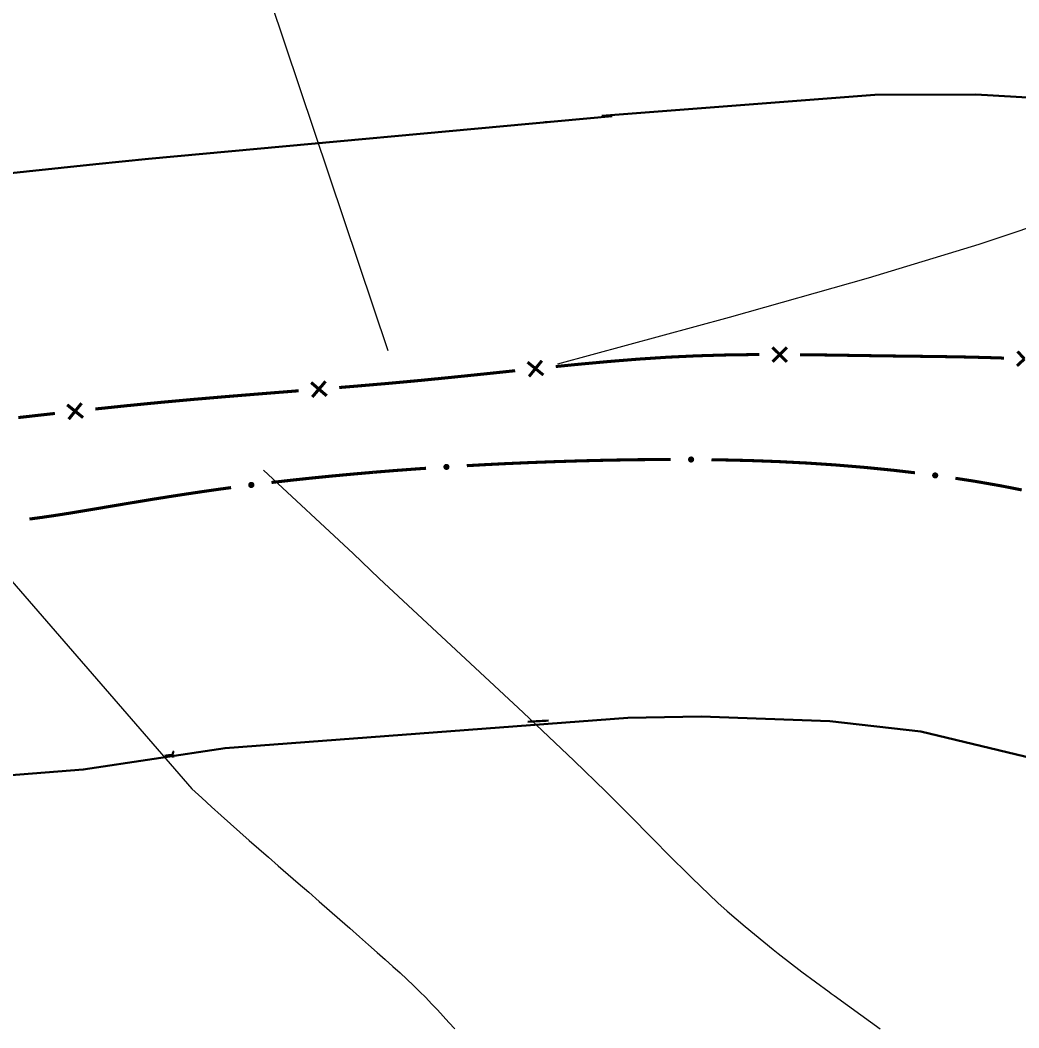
# Model space of a CAD drawing. Header units: inches. Extents: x 36473197 to 36486087, y 3899343 to 3911260.
# Drawn here: x 36483653.5 to 36483849.3, y 3903390.5 to 3903588 of the extents above; entities that cross this region are included whole.
import ezdxf

# ---------------------------------------------------------------- set-up
doc = ezdxf.new("R2010")
doc.units = ezdxf.units.IN
doc.header["$MEASUREMENT"] = 0
doc.layers.get('0').update_dxf_attribs({"lineweight": 0})
doc.layers.get('Defpoints').update_dxf_attribs({"lineweight": 0})
for name, color, linetype, lineweight, true_color in [('保护煤柱', 7, 'Continuous', 0, 0xff0042), ('断层上盘', 1, 'Continuous', 0, 0xff0000), ('断层下盘', 1, 'Continuous', 0, 0xff0000)]:
    doc.layers.add(name, color=color, linetype=linetype, lineweight=lineweight, true_color=true_color)
doc.layers.add('四盘区辅运巷', color=7, linetype='Continuous', lineweight=0)
doc.layers.add('等值线', color=7, linetype='Continuous', lineweight=0)
doc.styles.add('仿宋', font='simfang.ttf')
doc.linetypes.add('保护煤柱', pattern='A,0.0195,-0.001,[6,西北矿业高家堡煤矿2022年采掘接续图(2022.8.14).shx,S=1.015748031496063e-06,R=0,X=0,Y=0],0.0195', length=0.04)
doc.dimstyles.get("Standard").update_dxf_attribs({"dimtxt": 30, "dimasz": 20, "dimexe": 0.18, "dimexo": 0.0625, "dimgap": 0.09, "dimtad": 1, "dimdec": 0, "dimzin": 0, "dimdsep": 46, "dimtxsty": '仿宋', "dimcen": 0.09, "dimclrd": 150, "dimclre": 150, "dimadec": 0, "dimazin": 0, "dimtfac": 1, "dimtdec": 0, "dimtofl": 0, "dimtmove": 0, "dimatfit": 3, "dimfxl": 1, "dimtolj": 1, "dimtzin": 0, "dimlwd": 0, "dimarcsym": 0})

# ---------------------------------------------------------------- blocks, each defined once
blk = doc.blocks.new('lr_block_23')
at = {"color": 1, "true_color": 0xff0000, "const_width": 0.6}
for points in [[(574.0452895238996, 173.8929943675175), (574.4424316287041, 173.940724349115), (574.8396596610546, 173.9877172796987), (575.2371291518211, 174.0326394676231), (575.6345986425877, 174.0775616550818), (576.0320681333542, 174.1224838425405), (576.4295376390219, 174.1674060299993), (576.8270071297884, 174.2123282179236), (577.2244766205549, 174.2572504053824), (577.6219461113214, 174.3021725928411), (578.019415602088, 174.3470947802998), (578.4168850928545, 174.3920169682242), (578.8146436735988, 174.4343004962429), (579.2124109342694, 174.4765048366971), (579.6101781949401, 174.5187091771513), (580.0079454556108, 174.5609135176055), (580.4057127162814, 174.6031178580597), (580.8034799769521, 174.6453221985139), (581.2012472376227, 174.6875265389681), (581.5990144982934, 174.7297308794223), (581.9967817589641, 174.7719352194108), (582.3946800380945, 174.8128645988181), (582.7927175909281, 174.8524386351928), (583.1907551437616, 174.8920126715675), (583.5887927040458, 174.9315867079422), (583.9868302568793, 174.9711607443169), (584.3848678171635, 175.0107347806916), (584.782905369997, 175.0503088170663), (585.1809429228306, 175.0898828534409), (585.5789804831147, 175.129456890747), (585.9770180359483, 175.1690309271216), (586.3752516061068, 175.2065673172474), (586.7735339999199, 175.2435961710289), (587.171816393733, 175.2806250238791), (587.5700987875462, 175.3176538776606), (587.9683811813593, 175.3546827314422), (588.3666635751724, 175.3917115842924), (588.7649459540844, 175.4287404380739), (589.1632283478975, 175.4657692918554), (589.5615107417107, 175.5027981456369), (589.9597931355238, 175.5398269984871), (590.3582779914141, 175.574602666311), (590.7567816451192, 175.6091690370813), (591.1552853062749, 175.6437354078516), (591.5537889674306, 175.6783017781563), (591.9522926285863, 175.7128681489266), (592.3507962822914, 175.7474345201626), (592.7492999434471, 175.782000890933), (593.1478036046028, 175.8165672612377), (593.5463072583079, 175.851133632008), (593.9448109194636, 175.8857000027783)], [(569.7772288247943, 173.3700747331604), (569.7970212697983, 173.2939678393304), (569.8358933925629, 173.2263441924006), (569.8913550004363, 173.1709184702486), (569.9589319452643, 173.1311521995813), (570.034150108695, 173.1105069080368), (570.1127885058522, 173.1104602077976), (570.1888953968883, 173.130252648145), (570.256519049406, 173.1691247764975), (570.3119447678328, 173.224586378783), (570.3517110422254, 173.2921633254737), (570.3723563328385, 173.367381487973), (570.3724030330777, 173.4460198869929), (570.3526105880737, 173.5221267808229), (570.3137384653091, 173.5897504277527), (570.2582768574357, 173.6451761499047), (570.1906999126077, 173.684942420572), (570.115481749177, 173.7055877121165), (570.0368433520198, 173.7056344123557), (569.9607364609838, 173.6858419720083), (569.893112808466, 173.6469698436558), (569.8376870900393, 173.5915082413703), (569.7979208156466, 173.5239312946796), (569.7772755250335, 173.4487131321803), (569.7772288247943, 173.3700747331604)], [(566.1084243655205, 172.8908114694059), (565.7120273113251, 172.8372448487207), (565.3156302720308, 172.7836782280356), (564.9192332327366, 172.7301116073504), (564.5228361785412, 172.6765449866652), (564.1264391392469, 172.6229783659801), (563.7304203212261, 172.56668383535), (563.3344029039145, 172.510379276704), (562.9383854866028, 172.4540747180581), (562.5423680692911, 172.3977701598778), (562.1463506519794, 172.3414656012319), (561.7503332197666, 172.285161042586), (561.354315802455, 172.22885648394), (560.9582983851433, 172.1725519252941), (560.5624463185668, 172.1151098539121), (560.1667882576585, 172.0563331651501), (559.7711301967502, 171.9975564763881), (559.3754721358418, 171.9387797876261), (558.9798140749335, 171.8800030997954), (558.5841560214758, 171.8212264110334), (558.1884979605675, 171.7624497222714), (557.7928398996592, 171.7036730335094), (557.3972225338221, 171.6446275385097), (557.0018967092037, 171.5836562970653), (556.6065708845854, 171.522685055621), (556.2112450525165, 171.4617138141766), (555.8159192278981, 171.4007425727323), (555.4205934032798, 171.3397713312879), (555.0252675786614, 171.2788000898436), (554.6299417540431, 171.2178288483992), (554.2346159294248, 171.1568576069549), (553.8395854979753, 171.0940012265928), (553.4445577859879, 171.0311275203712), (553.0495300590992, 170.9682538141496), (552.6545023471117, 170.9053801079281), (552.2594746351242, 170.8425064017065), (551.8644469082355, 170.7796326954849), (551.469419196248, 170.7167589892633), (551.0744102150202, 170.6537690856494), (550.6796392649412, 170.5893028290011), (550.2848683223128, 170.5248365723528), (549.8900973722339, 170.4603703157045), (549.4953264221549, 170.3959040590562), (549.1005554720759, 170.3314378024079), (548.7057845294476, 170.2669715457596), (548.3110135793686, 170.2025052891113), (547.91632091254, 170.1375644588843), (547.521757915616, 170.071837422438), (547.1271949186921, 170.006110385526), (546.7326319217682, 169.940383348614), (546.3380689322948, 169.874656311702)], [(526.5883809328079, 166.7294976785779), (526.9848875552416, 166.7822470776737), (527.3813941776752, 166.8349964767694), (527.7779008001089, 166.8877458758652), (528.1744074225426, 166.940495274961), (528.5709140449762, 166.9932446740568), (528.9672268033028, 167.0473844124936), (529.3630393147469, 167.1051118057221), (529.7588518410921, 167.1628391989507), (530.1546643525362, 167.2205665926449), (530.5504768639803, 167.2782939858735), (530.9462893903255, 167.336021379102), (531.3421019017696, 167.3937487723306), (531.7375787496567, 167.4536985270679), (532.1327835917473, 167.5154490689747), (532.5279884412885, 167.5771996113472), (532.9231932833791, 167.6389501537196), (533.3183981329203, 167.7007006960921), (533.7136029750109, 167.7624512384646), (534.1088078245521, 167.8242017803714), (534.5036076456308, 167.8884829431772), (534.8983439356089, 167.9531611502171), (535.2930802106857, 168.0178393563256), (535.6878164857626, 168.0825175624341), (536.0825527608395, 168.1471957694739), (536.4772890508175, 168.2118739755824), (536.8719832673669, 168.2768053156324), (537.2664271369576, 168.3432435328141), (537.6608709990978, 168.4096817499958), (538.0553148686886, 168.4761199667118), (538.4497587308288, 168.5425581834279), (538.8442026004195, 168.6089964006096), (539.2386464625597, 168.6754346173257), (539.6330582350492, 168.7420624610968), (540.0274017453194, 168.8090938101523), (540.4217452406883, 168.8761251582764), (540.8160887509584, 168.9431565064006), (541.2104322612286, 169.0101878545247), (541.6047757565975, 169.0772192026488), (541.9991192668676, 169.144250550773), (542.393484659493, 169.2111527081579), (542.7878963053226, 169.2777819298208), (543.1823079511523, 169.3444111514837), (543.576719596982, 169.4110403731465), (543.9711312428117, 169.4776695952751), (544.3655428886414, 169.544298816938), (544.759954534471, 169.6109280386008), (545.1543799415231, 169.6774752014317), (545.548942938447, 169.7432022383437), (545.9435059353709, 169.80892927479), (546.3380689322948, 169.874656311702)]]:
    blk.add_lwpolyline(points, dxfattribs=at)
blk = doc.blocks.new('lr_block_21_1')
at = {"color": 1, "true_color": 0xff0000, "const_width": 0.6}
for points in [[(14.07338654249907, 25.2237015706487), (14.0882406681776, 25.14647880895063), (14.12268081307411, 25.07649398176), (14.17446096986532, 25.01761430688202), (14.23933900147676, 24.97358203725889), (14.31307280063629, 24.94813942536712), (14.39154522120953, 24.94303263118491), (14.46876798570156, 24.95788675826043), (14.53875280916691, 24.99232690827921), (14.5976324826479, 25.0441070580855), (14.64166475832462, 25.10898509155959), (14.66710736602545, 25.18271889304742), (14.67221415787935, 25.26119131268933), (14.65736003220081, 25.3384140743874), (14.62291988730431, 25.40839890157804), (14.5711397305131, 25.46727857645601), (14.50626169890165, 25.51131084607914), (14.43252789974213, 25.53675345797092), (14.35405547916889, 25.54186025215313), (14.27683271467686, 25.52700612507761), (14.20684789121151, 25.49256597505882), (14.14796821773052, 25.44078582525253), (14.10393594205379, 25.37590779177845), (14.07849333435297, 25.30217399029061), (14.07338654249907, 25.2237015706487)], [(18.36547586321831, 25.48411204153672), (18.76484375447035, 25.50659059314057), (19.16421164572239, 25.52906914567575), (19.56357954442501, 25.5515476972796), (19.96294743567705, 25.57402624888346), (20.36231532692909, 25.59650480141863), (20.76168322563171, 25.61898335302249), (21.16105111688375, 25.64146190462634), (21.56041923165321, 25.66393624152988), (21.95992231369019, 25.68386826617643), (22.35942541062832, 25.70380002260208), (22.75892850756645, 25.72373177949339), (23.15843160450459, 25.7436635363847), (23.55793470144272, 25.76359529281035), (23.95743779838085, 25.78352704970166), (24.35694091022015, 25.80345880659297), (24.75644400715828, 25.82339056348428), (25.15594710409641, 25.84332231990993), (25.55545020103455, 25.86325407680124), (25.95495329797268, 25.88318583369255), (26.35450577735901, 25.90205976879224), (26.75412845611572, 25.91942960908636), (27.15375113487244, 25.93679944938049), (27.55337381362915, 25.95416928874329), (27.95299650728703, 25.97153912903741), (28.35261918604374, 25.98890896933153), (28.75224186480045, 26.00627880962566), (29.15186454355717, 26.02364864991978), (29.55148723721504, 26.0410184902139), (29.95110991597176, 26.05838833050802), (30.35073259472847, 26.07575817080215), (30.75035527348518, 26.09312801109627), (31.15002934634686, 26.10922143561766), (31.54975514113903, 26.12402977282181), (31.94948094338179, 26.13883810909465), (32.34920673817396, 26.15364644536749), (32.74893254041672, 26.16845478257164), (33.14865833520889, 26.18326311884448), (33.54838413000107, 26.19807145604864), (33.94810993224382, 26.21287979232147), (34.347835727036, 26.22768812952563), (34.74756152182817, 26.24249646579847), (35.14728732407093, 26.25730480300263), (35.54701311886311, 26.27211313927546), (35.94675916433334, 26.28632346354425), (36.34657120704651, 26.2985846218653), (36.74638323485851, 26.31084577972069), (37.14619527757168, 26.32310693804175), (37.54600730538368, 26.33536809589714), (37.94581934809685, 26.34762925375253), (38.34563137590885, 26.35989041207358)], [(58.34195572137833, 26.6987421005033), (57.94195592403412, 26.69914915598929), (57.54195614159107, 26.69955621100962), (57.14195634424686, 26.69996326649562), (56.74196241796017, 26.69879293721169), (56.34197667241096, 26.69541431963444), (55.94199094176292, 26.69203570298851), (55.54200521111488, 26.68865708541125), (55.14201948046684, 26.68527846876532), (54.7420337498188, 26.68189985118806), (54.34204801917076, 26.67852123454213), (53.94206228852272, 26.67514261696488), (53.54207655787468, 26.67176399938762), (53.14209082722664, 26.66838538274169), (52.7421050965786, 26.66500676516443), (52.34211936593056, 26.6616281485185), (51.94213363528252, 26.65824953094125), (51.54214790463448, 26.65487091429532), (51.14219503104687, 26.64889323431998), (50.7422516644001, 26.64216164965183), (50.3423083126545, 26.63543006591499), (49.94236496090889, 26.62869848124683), (49.54242160916328, 26.62196689657867), (49.14247825741768, 26.61523531284183), (48.74253490567207, 26.60850372817367), (48.34259155392647, 26.60177214350551), (47.94264820218086, 26.59504055976868), (47.54270485043526, 26.58830897510052), (47.14276149868965, 26.58157739043236), (46.74281814694405, 26.57484580669552), (46.34287478029728, 26.56811422202736), (45.94295658916235, 26.56015562918037), (45.54307339340448, 26.55048960354179), (45.1431902050972, 26.54082357697189), (44.74330700933933, 26.53115755133331), (44.34342382103205, 26.52149152476341), (43.94354062527418, 26.51182549912483), (43.54365742951632, 26.50215947255492), (43.14377424120903, 26.49249344691634), (42.74389104545116, 26.48282742034644), (42.34400785714388, 26.47316139470786), (41.94412466138601, 26.46349536906928), (41.54424146562815, 26.45382934249938), (41.14435827732086, 26.44416331639513), (40.74450360238552, 26.43345736060292), (40.34469155967236, 26.42119620228186), (39.94487953186035, 26.40893504442647), (39.54506748914719, 26.39667388610542), (39.14525544643402, 26.38441272825003), (38.74544341862202, 26.37215156992897), (38.34563137590885, 26.35989041207358)], [(62.04195380210876, 26.69497683970258), (62.05187442153692, 26.61696670390666), (62.08180113881826, 26.54493621177971), (62.12973801791668, 26.48288739752024), (62.19168914109468, 26.43482432886958), (62.26365857571363, 26.40475107450038), (62.34164836257696, 26.3946717036888), (62.4196584969759, 26.4045923226513), (62.49168898910284, 26.43451903760433), (62.55373780429363, 26.48245591903105), (62.60180086642504, 26.54440704034641), (62.63187412172556, 26.61637647403404), (62.64195349812508, 26.69436625717208), (62.63203287869692, 26.772376392968), (62.60210616141558, 26.84440688509494), (62.55416928231716, 26.90645569935441), (62.49221815913916, 26.95451876800507), (62.42024872452021, 26.98459202237427), (62.34225893765688, 26.99467139318585), (62.26424880325794, 26.98475077422336), (62.192218311131, 26.95482405927032), (62.13016949594021, 26.9068871778436), (62.0821064338088, 26.84493605652824), (62.05203317850828, 26.77296662284061), (62.04195380210876, 26.69497683970258)], [(66.34169128537178, 26.64941079868004), (66.741664275527, 26.64476256491616), (67.14163726568222, 26.64011433115229), (67.54161025583744, 26.63546609785408), (67.94158324599266, 26.6308178640902), (68.34150111675262, 26.62302576377988), (68.74139121174812, 26.61364952940494), (69.14128130674362, 26.60427329549566), (69.54117140173912, 26.5948970601894), (69.94106148183346, 26.58552082581446), (70.34095157682896, 26.57614459143952), (70.74084167182446, 26.56676835706457), (71.14073176681995, 26.55739212268963), (71.54062186181545, 26.54801588831469), (71.94051195681095, 26.53863965393975), (72.34040203690529, 26.52926341956481), (72.74029213190079, 26.51988718518987), (73.14018222689629, 26.51051095081493), (73.54007232189178, 26.50113471643999), (73.93988418579102, 26.48915281193331), (74.3396165072918, 26.47452159179375), (74.73934882134199, 26.45989037165418), (75.13908114284277, 26.44525915104896), (75.53881346434355, 26.4306279309094), (75.93854578584433, 26.41599671076983), (76.33827809989452, 26.40136549016461), (76.7380104213953, 26.38673427002504), (77.13774274289608, 26.37210304988548), (77.53747506439686, 26.35747182974592), (77.93720738589764, 26.34284060914069), (78.33693969994783, 26.32820938900113), (78.73667202144861, 26.31357816886157), (79.13640434294939, 26.298946948722), (79.53607070446014, 26.28281364170834), (79.9355469495058, 26.26235078182071), (80.33502319455147, 26.24188792146742), (80.73449943959713, 26.22142506157979), (81.13397568464279, 26.2009622012265), (81.53345192968845, 26.18049934133887), (81.9329281821847, 26.16003648098558), (82.33240442723036, 26.13957362109795), (82.73188067227602, 26.11911076074466), (83.13135691732168, 26.09864790085703), (83.53083316236734, 26.07818504050374), (83.930309407413, 26.05772218061611), (84.32978565990925, 26.03725932026282), (84.72926190495491, 26.01679645990953), (85.12873713672161, 25.99631651351228), (85.52783752977848, 25.96950508793816), (85.92693775892258, 25.94269069144502), (86.32603798806667, 25.91587629402056)], [(106.2394487112761, 24.09024971956387), (105.8421714156866, 24.13684096792713), (105.4448941200972, 24.18343221629038), (105.0476168096066, 24.23002346418798), (104.6503395140171, 24.27661471255124), (104.2530622035265, 24.32320596091449), (103.855784907937, 24.36979720881209), (103.4585075974464, 24.41638845717534), (103.061230301857, 24.4629797055386), (102.6639529913664, 24.50957095390186), (102.2666756957769, 24.55616220179945), (101.8691613376141, 24.60057261865586), (101.4711517393589, 24.64042688254267), (101.0731421411037, 24.6802811473608), (100.6751325577497, 24.72013541124761), (100.2771229594946, 24.75998967513442), (99.87911336123943, 24.79984393902123), (99.48110376298428, 24.83969820383936), (99.08309416472912, 24.87955246772617), (98.68508458137512, 24.91940673161298), (98.28707498311996, 24.95926099643111), (97.88906538486481, 24.99911526031792), (97.49105578660965, 25.03896952420473), (97.09304618835449, 25.07882378902286), (96.6950366050005, 25.11867805290967), (96.29681859910488, 25.15626263758168), (95.89820632338524, 25.18955306056887), (95.4995940476656, 25.22284348355606), (95.10098177194595, 25.25613390700892), (94.70236949622631, 25.28942432999611), (94.30375722050667, 25.3227147529833), (93.90514494478703, 25.35600517643616), (93.50653266906738, 25.38929559942335), (93.10792039334774, 25.42258602241054), (92.70930810272694, 25.4558764458634), (92.3106958270073, 25.48916686885059), (91.91208355128765, 25.52245729230344), (91.51347127556801, 25.55574771529064), (91.11485899984837, 25.58903813827783), (90.71614043414593, 25.62091792514548), (90.31704021990299, 25.64773232256994), (89.9179399907589, 25.67454671906307), (89.5188397616148, 25.70136111648753), (89.11973954737186, 25.72817551391199), (88.72063931822777, 25.75498991133645), (88.32153910398483, 25.78180430782959), (87.92243887484074, 25.80861870525405), (87.52333864569664, 25.83543310267851), (87.1242384314537, 25.86224750010297), (86.72513820230961, 25.8890618965961), (86.32603798806667, 25.91587629402056)], [(10.38154018670321, 24.97845226991922), (9.98248367011547, 24.9509951332584), (9.583427146077156, 24.92353799659759), (9.184370629489422, 24.89608085993677), (8.785314112901688, 24.86862372420728), (8.386257588863373, 24.84116658754647), (7.987365938723087, 24.81141388602555), (7.588481336832047, 24.78156301798299), (7.189596734941006, 24.75171214994043), (6.790712133049965, 24.72186128189787), (6.391827531158924, 24.69201041385531), (5.992942929267883, 24.66215954581276), (5.594058327376842, 24.6323086777702), (5.195173725485802, 24.60245780972764), (4.796289123594761, 24.57260694168508), (4.39740452170372, 24.54275607364252), (3.998600721359253, 24.51186642888933), (3.599897593259811, 24.47968225739896), (3.20119447261095, 24.44749808590859), (2.80249135196209, 24.41531391441822), (2.403788231313229, 24.38312974292785), (2.005085110664368, 24.35094557143748), (1.606381990015507, 24.31876139901578), (1.207678861916065, 24.28657722752541), (0.8089757412672043, 24.25439305603504), (0.4102726206183434, 24.22220888454467), (0.01159869879484177, 24.1896760230884), (0, 24.18866994744167), (0, 24.18866994744167), (0, 24.18866994744167), (0, 24.18866994744167), (0, 24.18866994744167), (0, 24.18866994744167), (0, 24.18866994744167), (0, 24.18866994744167), (0, 24.18866994744167), (0, 24.18866994744167), (0, 24.18866994744167), (0, 24.18866994744167), (0, 24.18866994744167), (0, 24.18866994744167), (0, 24.18866994744167), (0, 24.18866994744167), (0, 24.18866994744167), (0, 24.18866994744167), (0, 24.18866994744167), (0, 24.18866994744167), (0, 24.18866994744167), (0, 24.18866994744167), (0, 24.18866994744167), (0, 24.18866994744167)], [(109.9088210910559, 23.61616399465129), (109.9082798957825, 23.5375274438411), (109.928362287581, 23.46215704176575), (109.9676222503185, 23.39428469445556), (110.0226317942142, 23.33841028483585), (110.089962951839, 23.29903369490057), (110.1659197509289, 23.27867284044623), (110.2445563003421, 23.27813164610416), (110.3199267014861, 23.29821403743699), (110.3877990543842, 23.33747399831191), (110.4436734616756, 23.39248354593292), (110.4830500483513, 23.45981469890103), (110.5034109055996, 23.53577149985358), (110.503952100873, 23.61440805066377), (110.4838697090745, 23.68977845273912), (110.4446097463369, 23.7576508000493), (110.3896002024412, 23.81352520966902), (110.3222690448165, 23.8529017996043), (110.2463122457266, 23.87326265405864), (110.1676756963134, 23.87380384840071), (110.0923052951694, 23.85372145706788), (110.0244329422712, 23.81446149619296), (109.9685585349798, 23.75945194857195), (109.9291819483042, 23.69212079560384), (109.9088210910559, 23.61616399465129)], [(114.1664169728756, 23.01492473576218), (114.561742708087, 22.95395296439528), (114.9570684581995, 22.89298119395971), (115.3523941934109, 22.83200942259282), (115.7477199435234, 22.77103765122592), (116.1430456787348, 22.71006588079035), (116.5383714288473, 22.64909410942346), (116.9336971640587, 22.58812233805656), (117.3290229141712, 22.52715056762099), (117.7243486493826, 22.4661787962541), (118.1193898543715, 22.40347688179463), (118.5134206116199, 22.33463095221668), (118.9074513688684, 22.26578502263874), (119.3014821261168, 22.19693909212947), (119.6955128833652, 22.12809316255152), (120.0895436480641, 22.05924723297358), (120.4835744053125, 21.99040130339563), (120.8776051625609, 21.92155537381768), (121.2716359198093, 21.85270944330841), (121.6656666770577, 21.78386351373047), (122.0596974343061, 21.71501758415252), (122.4537281915545, 21.64617165457457), (122.8477589488029, 21.57732572499663), (123.2411287426949, 21.50492447242141), (123.6335753425956, 21.42755738645792), (124.0260219424963, 21.35019030096009), (124.418468542397, 21.27282321592793), (124.8109151422977, 21.19545612996444), (125.2033617421985, 21.11808904400095), (125.5958083420992, 21.04072195803747), (125.9882549419999, 20.96335487207398), (126.3807015419006, 20.88598778611049), (126.7731481418014, 20.80862070107833), (127.1655947491527, 20.73125361511484)]]:
    blk.add_lwpolyline(points, dxfattribs=at)
blk = doc.blocks.new('lr_block_34_1')
at = {"color": 1, "true_color": 0xff0000, "const_width": 0.5940594059405941}
for points in [[(300.5314305275679, 108.2145632640459), (299.0097777396441, 109.5120087512769)], [(300.5314966067672, 108.2137425206602), (301.825982786715, 109.7379136169329)], [(304.5182820037007, 108.5386151033454), (304.9169605448842, 108.5711023616605), (305.3156390786171, 108.6035896199755), (305.7143176198006, 108.636076877825), (306.112996160984, 108.66856413614), (306.5116747021675, 108.7010513944551), (306.9103532359004, 108.7335386527702), (307.3090235665441, 108.7661243677139), (307.7075729891658, 108.8001590762287), (308.1061223968863, 108.8341937847435), (308.5046718195081, 108.8682284932584), (308.9032212421298, 108.9022632008418), (309.3017706498504, 108.9362979093567), (309.7003200724721, 108.9703326178715), (310.0988694950938, 109.0043673263863), (310.4974189177155, 109.0384020349011), (310.8959683254361, 109.0724367434159), (311.2945177480578, 109.1064714519307), (311.6930671706796, 109.1405061595142), (312.0916165933013, 109.174540868029), (312.4901660010219, 109.2085755765438), (312.8887154236436, 109.2426102850586), (313.2872648462653, 109.2766449935734), (313.6857774183154, 109.3110968191177), (314.0841221436858, 109.3474488928914), (314.4824668839574, 109.3838009666651), (314.8808116093278, 109.4201530404389), (315.2791563495994, 109.4565051142126), (315.6775010749698, 109.4928571879864), (316.0758458152413, 109.5292092617601), (316.4741905406117, 109.5655613355339), (316.8725352808833, 109.6019134097733), (317.2708800062537, 109.638265483547), (317.6692247465253, 109.6746175573207), (318.0675694718957, 109.7109696320258), (318.4659142121673, 109.7473217057995), (318.8642589524388, 109.7836737795733), (319.2626036778092, 109.820025853347), (319.6609484180808, 109.8563779271208), (320.059218429029, 109.8935186252929), (320.4573019221425, 109.9326277524233), (320.8553854301572, 109.9717368795536), (321.2534689381719, 110.0108460062183), (321.6515524461865, 110.0499551333487), (322.0496359467506, 110.0890642604791), (322.4477194473147, 110.1281733871438), (322.8458029553294, 110.1672825142741), (323.2438864633441, 110.2063916414045), (323.6419699639082, 110.2455007685348), (324.0400534644723, 110.2846098951995), (324.438136972487, 110.3237190223299)], [(296.5440213680267, 107.8974383655004), (296.1452804505825, 107.8657258753665), (295.7465395405889, 107.8340133856982), (295.3477986231446, 107.8023008955643), (294.9490577057004, 107.7705884054303), (294.5503167808056, 107.7388760573231), (294.1515758037567, 107.707164330408), (293.7528348267078, 107.6754526030272), (293.354093849659, 107.6437408761121), (292.9553528726101, 107.612029149197), (292.5566118955612, 107.580317422282), (292.1578709185123, 107.5486056953669), (291.7591299414635, 107.5168939684518), (291.3603889644146, 107.4851822415367), (290.9616479873657, 107.4534705141559), (290.5629070103168, 107.4217587872408), (290.1641660407186, 107.3900470603257), (289.7654250636697, 107.3583353334107), (289.3666840866208, 107.3266236064956), (288.9679431095719, 107.2949118791148), (288.5692021325231, 107.2632001521997), (288.1704805642366, 107.2312473729253), (287.7718018367887, 107.1987623986788), (287.3731231093407, 107.1662774244323), (286.9744443818927, 107.1337924501859), (286.5757656544447, 107.1013074754737), (286.1770869344473, 107.0688225012273), (285.7784082069993, 107.0363375269808), (285.3797294795513, 107.0038525527343), (284.9810507521033, 106.9713675784878), (284.5823720246553, 106.9388826037757), (284.1836933046579, 106.9063976295292), (283.7850145772099, 106.8739126552828), (283.386335849762, 106.8414276810363), (282.987657122314, 106.8089427063242), (282.588978394866, 106.7764577320777), (282.1902996748686, 106.7439727578312), (281.7916770204902, 106.7108156359755), (281.3931272849441, 106.6767847188748), (280.9945775344968, 106.6427538013086), (280.5960277989507, 106.608722884208), (280.1974780634046, 106.5746919671074), (279.7989283129573, 106.5406610500067), (279.4003785774112, 106.5066301329061), (279.0018288269639, 106.4725992153399), (278.6032790914178, 106.4385682982393), (278.2047293558717, 106.4045373811387), (277.8061796054244, 106.370506464038), (277.4076298698783, 106.3364755469374), (277.0090801343322, 106.3024446293712), (276.6105303838849, 106.2684137122706)], [(300.5314305275679, 108.2145632640459), (299.2339850440621, 106.6929104761221)], [(300.5314966142178, 108.2137425211258), (302.0556677058339, 106.919256341178)], [(252.7289251610637, 103.893344707787), (251.1695924848318, 105.1452526953071)], [(252.7289251685143, 103.893344709184), (253.980833157897, 105.4526773844846)], [(256.7052584961057, 104.3278177948669), (257.1030837520957, 104.3694718061015), (257.5009090229869, 104.4111258164048), (257.8987342938781, 104.4527798276395), (258.2965595647693, 104.4944338388741), (258.6943848207593, 104.5360878501087), (259.0922100916505, 104.5777418613434), (259.4900353625417, 104.6193958716467), (259.8878606334329, 104.6610498828813), (260.2856858894229, 104.702703894116), (260.6835111603141, 104.7443579053506), (261.0813364312053, 104.7860119156539), (261.4791617020965, 104.8276659268886), (261.8769869580865, 104.8693199385889), (262.2748122289777, 104.9109739498235), (262.6726374998689, 104.9526279610582), (263.0705258920789, 104.993660599459), (263.4686007127166, 105.0328579754569), (263.8666755333543, 105.0720553505234), (264.264750353992, 105.11125272559), (264.6628251895308, 105.1504501015879), (265.0609000101686, 105.1896474766545), (265.4589748308063, 105.2288448517211), (265.857049651444, 105.268042227719), (266.2551244869828, 105.3072396027856), (266.6531993076205, 105.3464369778521), (267.0512741282582, 105.3856343529187), (267.4493489488959, 105.4248317289166), (267.8474237844348, 105.4640291039832), (268.2454986050725, 105.5032264790498), (268.6435734257102, 105.5424238550477), (269.0416482463479, 105.5816212301143), (269.4398156926036, 105.6198422815651), (269.8381608948112, 105.6561890803277), (270.2365061119199, 105.6925358790904), (270.6348513290286, 105.7288826778531), (271.0331965461373, 105.7652294770814), (271.4315417632461, 105.8015762758441), (271.8298869803548, 105.8379230746068), (272.2282321974635, 105.8742698733695), (272.6265774145722, 105.9106166721322), (273.0249226167798, 105.9469634708948), (273.4232678338885, 105.9833102696575), (273.8216130509973, 106.0196570684202), (274.219958268106, 106.0560038671829), (274.6183034852147, 106.0923506659456), (275.0166487023234, 106.1286974647082), (275.4149939194322, 106.1650442639366), (275.8134308978915, 106.2003518780693), (276.2119806483388, 106.2343827951699), (276.6105303838849, 106.2684137122706)], [(248.7531385272741, 103.4539291202091), (248.3556423187256, 103.4092439161614), (247.9581461176276, 103.3645587121136), (247.5606499165297, 103.3198735085316), (247.1631537079811, 103.2751883044839), (246.7656575068831, 103.2305031009018), (246.3681612983346, 103.1858178968541), (245.9706650972366, 103.1411326932721), (245.5731688961387, 103.0964474892244), (245.1756726875901, 103.0517622856423), (244.7781764864922, 103.0070770815946), (244.3806802779436, 102.9623918780126), (243.9831840768456, 102.9177066739649), (243.585737682879, 102.8725812360644), (243.1883071139455, 102.8273160392419), (242.790876545012, 102.7820508414879), (242.3934459611773, 102.7367856446654), (241.9960153922439, 102.6915204478428), (241.5985848084092, 102.6462552510202)], [(252.7289251685143, 103.8933447082527), (251.4770171791315, 102.3340120329522)], [(252.7289251759648, 103.8933447096497), (254.2882578521967, 102.6414367221296)]]:
    blk.add_lwpolyline(points, dxfattribs=at)
blk = doc.blocks.new('lr_block_37')
at = {"color": 1, "true_color": 0xff0000, "const_width": 0.5940594059405941}
for points in [[(66.42205430567265, 19.38396780751646), (65.00457905977964, 20.79448400158435)], [(66.42204795777798, 19.38110121106729), (67.84575814008713, 20.78532388620079)], [(114.4120387583971, 18.51807768084109), (113.0579705834389, 19.98957058694214)], [(18.52987396717072, 16.62702736677602), (16.97750366479158, 17.8875583880581)], [(18.52987396717072, 16.62702736770734), (19.79040499031544, 18.17939766636118)], [(22.50933115184307, 17.03180991951376), (22.90736690163612, 17.07140208315104), (23.30540265142918, 17.11099424678832), (23.70343840122223, 17.15058640949428), (24.10147416591644, 17.19017857313156), (24.4995099157095, 17.22977073583752), (24.89754566550255, 17.2693628994748), (25.2955814152956, 17.30895506218076), (25.69361717998981, 17.34854722581804), (26.09165292978287, 17.388139388524), (26.48968867957592, 17.42773155216128), (26.88782715797424, 17.46625007130206), (27.28614872694016, 17.50285504665226), (27.68447031080723, 17.53946002200246), (28.08279187977314, 17.57606499735266), (28.48111344873905, 17.61266997363418), (28.87943501770496, 17.64927494898438), (29.27775660157204, 17.68587992433459), (29.67607817053795, 17.72248489968479), (30.07439973950386, 17.75908987503499), (30.47272130846977, 17.79569485038519), (30.87104289233685, 17.83229982666671), (31.26936446130276, 17.86890480201691), (31.66768603026867, 17.90550977736712), (32.06600761413574, 17.94211475271732), (32.46432918310165, 17.97871972806752), (32.86274339258671, 18.01425180211663), (33.26144452393055, 18.04646050138399), (33.66014567017555, 18.07866920111701), (34.05884681642056, 18.11087790038437), (34.4575479477644, 18.14308660011739), (34.8562490940094, 18.17529529938474), (35.2549502402544, 18.20750399911776), (35.65365137159824, 18.23971269838512), (36.05235251784325, 18.27192139811814), (36.45105364918709, 18.30413009785116), (36.84975479543209, 18.33633879711851), (37.24845594167709, 18.36854749685153), (37.64715707302094, 18.40075619611889), (38.04585821926594, 18.43296489585191), (38.44455936551094, 18.46517359511927), (38.84345907717943, 18.49467233009636), (39.24259658157825, 18.52092588180676), (39.64173409342766, 18.54717943351716), (40.04087160527706, 18.57343298522756), (40.44000910967588, 18.59968653693795), (40.83914662152529, 18.62594008864835), (41.23828412592411, 18.65219364035875), (41.63742163777351, 18.6784471925348), (42.03655914962292, 18.7047007442452), (42.43569665402174, 18.73095429548994)], [(62.4220664203167, 19.37412474071607), (62.02206762880087, 19.37314043333754), (61.62206884473562, 19.37215612689033), (61.2220700532198, 19.37117182044312), (60.82207170128822, 19.37013748195022), (60.42211588472128, 19.3641957771033), (60.02216013520956, 19.3582458072342), (59.62220439314842, 19.35229583783075), (59.2222486436367, 19.34634586796165), (58.82229290157557, 19.34039589809254), (58.42233715206385, 19.33444592868909), (58.02238141000271, 19.32849595881999), (57.62242566794157, 19.32254598895088), (57.22246991842985, 19.31659601954743), (56.82251417636871, 19.31064604967833), (56.42255842685699, 19.30469607980922), (56.02260268479586, 19.29874611040577), (55.62264693528414, 19.29279614053667), (55.2227740585804, 19.28315466921777), (54.82295416295528, 19.27115253265947), (54.42313426733017, 19.25915039656684), (54.02331437170506, 19.24714826047421), (53.62349447607994, 19.23514612391591), (53.22367458045483, 19.22314398782328), (52.82385468482971, 19.21114185173064), (52.4240347892046, 19.19913971563801), (52.02421489357948, 19.18713757907972), (51.62439499795437, 19.17513544298708), (51.22457510232925, 19.16313330689445), (50.82475520670414, 19.15113117033616), (50.42493531107903, 19.13912903424352), (50.02511541545391, 19.12712689815089), (49.62555296719074, 19.10848005814478), (49.22600299119949, 19.08951117983088), (48.82645301520824, 19.07054230058566), (48.426903039217, 19.05157342227176), (48.02735306322575, 19.03260454395786), (47.6278030872345, 19.01363566471264), (47.22825312614441, 18.99466678639874), (46.82870315015316, 18.97569790808484), (46.42915317416191, 18.95672902883962), (46.02960319817066, 18.93776015052572), (45.63005322217941, 18.91879127221182), (45.23050324618816, 18.8998223929666), (44.83095327019691, 18.8808535146527), (44.43140330910683, 18.86188463540748), (44.03224669396877, 18.83596850233153), (43.63310918211937, 18.80971495062113), (43.23397167026997, 18.78346139891073), (42.83483416587114, 18.75720784720033), (42.43569665402174, 18.73095429548994)], [(66.42205430567265, 19.38396780798212), (65.01153811067343, 17.96649256441742)], [(66.42204796522856, 19.38110121153295), (67.82627063989639, 17.95739103108644)], [(70.42195299267769, 19.35353755671531), (70.82194349169731, 19.35078119114041), (71.22193399816751, 19.34802482556552), (71.62190935015678, 19.34374076407403), (72.02187585830688, 19.33856444060802), (72.42184236645699, 19.3333881162107), (72.82180885970592, 19.3282117927447), (73.22177536785603, 19.32303546927869), (73.62174187600613, 19.31785914581269), (74.02170838415623, 19.31268282234669), (74.42167489230633, 19.30750649888068), (74.82164140045643, 19.30233017448336), (75.22160789370537, 19.29715385101736), (75.62157440185547, 19.29197752755135), (76.02154091000557, 19.28680120408535), (76.42150741815567, 19.28162488061935), (76.82146635651588, 19.27591758873314), (77.22141785919666, 19.26968915853649), (77.62136936187744, 19.26346072740853), (78.02132086455822, 19.25723229721189), (78.421272367239, 19.25100386608392), (78.82122388482094, 19.24477543588728), (79.22117538750172, 19.23854700569063), (79.6211268901825, 19.23231857456267), (80.02107839286327, 19.22609014436603), (80.42102989554405, 19.21986171416938), (80.82098139822483, 19.21363328304142), (81.22093291580677, 19.20740485284477), (81.62088441848755, 19.20117642264813), (82.02083736658096, 19.19504343438894), (82.42079362273216, 19.18912743311375), (82.8207498639822, 19.18321143276989), (83.2207061201334, 19.17729543149471), (83.62066236138344, 19.17137943021953), (84.02061861753464, 19.16546342987567), (84.42057485878468, 19.15954742860049), (84.82053111493587, 19.15363142825663), (85.22048735618591, 19.14771542698145), (85.62044361233711, 19.14179942663759), (86.02039986848831, 19.13588342536241), (86.42035610973835, 19.12996742408723), (86.82031236588955, 19.12405142374337), (87.22026860713959, 19.11813542246819), (87.62023887038231, 19.11326340585947), (88.02020981907845, 19.10844277124852), (88.42018076777458, 19.10362213617191), (88.82015171647072, 19.09880150156096), (89.22012266516685, 19.09398086695001), (89.62009361386299, 19.08916023187339), (90.02006457746029, 19.08433959726244), (90.42003552615643, 19.07951896265149)], [(110.4154884368181, 18.68416640302166), (110.0158334001899, 18.70077527547255), (109.6161783710122, 18.71738414792344), (109.2164681479335, 18.73239450436085), (108.8166192322969, 18.74338748911396), (108.4167703166604, 18.7543804734014), (108.0169214084744, 18.7653734581545), (107.6170724928379, 18.7763664429076), (107.2172235772014, 18.7873594276607), (106.8173746615648, 18.79835241194814), (106.4175257459283, 18.80934539670125), (106.0176768302917, 18.82033838145435), (105.6178279146552, 18.83133136574179), (105.2179790064692, 18.84232435049489), (104.8181300908327, 18.85331733524799), (104.4182811751962, 18.86431031953543), (104.0184322595596, 18.87530330428854), (103.6185594499111, 18.88524281652644), (103.2186232805252, 18.89238857431337), (102.8186871111393, 18.89953433116898), (102.4187509417534, 18.90668008895591), (102.0188147872686, 18.91382584674284), (101.6188786178827, 18.92097160359845), (101.2189424484968, 18.92811736138538), (100.8190062791109, 18.93526311824098), (100.419070109725, 18.94240887602791), (100.0191339403391, 18.94955463381484), (99.61919777095318, 18.95670039067045), (99.21926160156727, 18.96384614845738), (98.81932544708252, 18.97099190531299), (98.41938927769661, 18.97813766309991), (98.01944142580032, 18.98451900156215), (97.61947362869978, 18.98959419643506), (97.21950582414865, 18.99466939130798), (96.81953801959753, 18.9997445861809), (96.41957022249699, 19.00481978105381), (96.01960241794586, 19.00989497546107), (95.61963462084532, 19.0149701712653), (95.2196668162942, 19.02004536613822), (94.81969901174307, 19.02512056101114), (94.41973121464252, 19.03019575588405), (94.0197634100914, 19.03527095075697), (93.61979560554028, 19.04034614562988), (93.21982780843973, 19.0454213405028), (92.8198600038886, 19.05049653537571), (92.41989026963711, 19.05541578866541), (92.01991932094097, 19.06023642327636), (91.61994837224483, 19.06505705788732), (91.2199774235487, 19.06987769296393), (90.82000647485256, 19.07469832757488), (90.42003552615643, 19.07951896265149)], [(114.4120387583971, 18.51807768037543), (112.9405458495021, 17.16400950355455)], [(14.55122995376587, 16.21424196660519), (14.15339682996273, 16.17266355128959), (13.75558026134968, 16.13092658715323), (13.35776369273663, 16.08918962348253), (12.95994712412357, 16.04745265981182), (12.56213054060936, 16.00571569567546), (12.16431397199631, 15.96397873200476), (11.76649740338326, 15.92224176833406), (11.36868081986904, 15.88050480466336), (10.97086425125599, 15.83876784099266), (10.57304768264294, 15.7970308768563), (10.17523109912872, 15.7552939131856), (9.77741453051567, 15.7135569495149), (9.379597961902618, 15.67181998584419), (8.981781378388405, 15.63008302217349), (8.583964809775352, 15.58834605850279), (8.1861482411623, 15.54660909436643), (7.788263775408268, 15.50552495429292), (7.390371531248093, 15.4645156939514), (6.992479287087917, 15.42350643360987), (6.594587035477161, 15.38249717326835), (6.196694791316986, 15.34148791292682), (5.79880253970623, 15.3004786525853), (5.400910295546055, 15.2594693931751), (5.003018043935299, 15.21846013283357), (4.605125799775124, 15.17745087249205), (4.207233548164368, 15.13644161215052), (3.809341304004192, 15.095432351809), (3.411449059844017, 15.05442309146747), (3.013556808233261, 15.01341383112594), (2.615664564073086, 14.97240457171574), (2.21777231246233, 14.93139531137422), (1.81987227499485, 14.89046351378784), (1.421788766980171, 14.85135438712314), (1.023705258965492, 14.81224525999278), (0.6256217584013939, 14.77313613286242), (0.2275382578372955, 14.73402700619772), (0, 14.71167284576222), (0, 14.71167284576222), (0, 14.71167284576222), (0, 14.71167284576222), (0, 14.71167284576222), (0, 14.71167284576222), (0, 14.71167284576222), (0, 14.71167284576222), (0, 14.71167284576222), (0, 14.71167284576222), (0, 14.71167284576222), (0, 14.71167284576222), (0, 14.71167284576222), (0, 14.71167284576222)], [(18.52987396717072, 16.62702736677602), (17.26934294402599, 15.07465706812218)], [(18.52987396717072, 16.62702736770734), (20.08224426954985, 15.36649634642527)]]:
    blk.add_lwpolyline(points, dxfattribs=at)
blk = doc.blocks.new('*D205')
at = {"layer": 'Defpoints', "color": 0, "transparency": 16777216}
for p in [(36485936.08642913, 3904772.871068165), (36482207.75390308, 3899448.442783011), (36482358.82826972, 3899342.655749205)]:
    blk.add_point(p, dxfattribs=at)
at = {"layer": '四盘区辅运巷', "color": 150, "lineweight": -2, "transparency": 16777216}
for p, q in [((36485936.13762555, 3904772.835218804), (36486087.30824145, 3904666.980788233)), ((36482207.80509949, 3899448.406933654), (36482358.97571541, 3899342.55250307))]:
    blk.add_line(p, q, dxfattribs=at)
at = {"layer": '四盘区辅运巷', "color": 150, "lineweight": 0, "transparency": 16777216}
blk.add_line((36486075.68900335, 3904650.701178098), (36482370.3000621, 3899359.038605465), dxfattribs=at)
at = {"layer": '四盘区辅运巷', "color": 150, "transparency": 16777216}
for points in [[(36486072.95852731, 3904652.613143496), (36486078.4194794, 3904648.789212702), (36486087.16079574, 3904667.084034363)], [(36482367.56958605, 3899360.950570863), (36482373.03053814, 3899357.126640068), (36482358.82826971, 3899342.6557492)]]:
    blk.add_solid(points, dxfattribs=at)
at = {"layer": '四盘区辅运巷', "color": 0, "transparency": 16777216, "insert": (36484210.4932432, 3902013.623688798), "char_height": 30, "attachment_point": 5, "rotation": 54.999077898671096, "style": '仿宋'}
blk.add_mtext('\\A1;650', dxfattribs=at)

msp = doc.modelspace()

# ---------------------------------------------------------------- linework, layer by layer
at = {"layer": '保护煤柱', "color": 1, "linetype": 'Continuous', "lineweight": 30, "true_color": 0xff0000}
for p, q in [((36483769.22201753, 3903569.150062702), (36483769.62038382, 3903569.186177767)), ((36483756.47429621, 3903567.994380516), (36483756.07592993, 3903567.958265438)), ((36483756.87266251, 3903568.030495576), (36483756.47429621, 3903567.994380516)), ((36483757.27102879, 3903568.066610647), (36483756.87266251, 3903568.030495576)), ((36483753.4997511, 3903450.502845763), (36483753.10038321, 3903450.480367209)), ((36483753.899119, 3903450.525324316), (36483753.4997511, 3903450.502845763)), ((36483754.2984869, 3903450.547802863), (36483753.899119, 3903450.525324316)), ((36483754.69785478, 3903450.570281418), (36483754.2984869, 3903450.547802863)), ((36483755.09722268, 3903450.59275997), (36483754.69785478, 3903450.570281418)), ((36483755.49659058, 3903450.615238525), (36483755.09722268, 3903450.59275997)), ((36483755.89602696, 3903450.636426877), (36483755.49659058, 3903450.615238525)), ((36483756.29553006, 3903450.656358635), (36483755.89602696, 3903450.636426877)), ((36483756.69503316, 3903450.676290394), (36483756.29553006, 3903450.656358635)), ((36483757.09453625, 3903450.696222152), (36483756.69503316, 3903450.676290394)), ((36483683.51601922, 3903444.490986331), (36483683.4357546, 3903444.241744299)), ((36483683.65682437, 3903444.710990666), (36483683.51601922, 3903444.490986331)), ((36483682.23099231, 3903443.84782591), (36483681.91924331, 3903443.797426151)), ((36483681.91924331, 3903443.797426151), (36483681.91924331, 3903443.797426151)), ((36483681.91924331, 3903443.797426151), (36483681.91924331, 3903443.797426151)), ((36483681.91924331, 3903443.797426151), (36483681.91924331, 3903443.797426151)), ((36483681.91924331, 3903443.797426151), (36483681.91924331, 3903443.797426151)), ((36483681.91924331, 3903443.797426151), (36483681.91924331, 3903443.797426151)), ((36483681.91924331, 3903443.797426151), (36483681.91924331, 3903443.797426151)), ((36483681.91924331, 3903443.797426151), (36483681.91924331, 3903443.797426151)), ((36483681.91924331, 3903443.797426151), (36483681.91924331, 3903443.797426151)), ((36483681.91924331, 3903443.797426151), (36483681.91924331, 3903443.797426151)), ((36483681.91924331, 3903443.797426151), (36483681.91924331, 3903443.797426151)), ((36483681.91924331, 3903443.797426151), (36483681.91924331, 3903443.797426151)), ((36483681.91924331, 3903443.797426151), (36483681.91924331, 3903443.797426151)), ((36483681.91924331, 3903443.797426151), (36483681.91924331, 3903443.797426151)), ((36483681.91924331, 3903443.797426151), (36483681.91924331, 3903443.797426151)), ((36483681.91924331, 3903443.797426151), (36483681.91924331, 3903443.797426151)), ((36483681.91924331, 3903443.797426151), (36483681.91924331, 3903443.797426151)), ((36483681.91924331, 3903443.797426151), (36483681.91924331, 3903443.797426151)), ((36483681.91924331, 3903443.797426151), (36483681.91924331, 3903443.797426151)), ((36483681.91924331, 3903443.797426151), (36483681.91924331, 3903443.797426151)), ((36483681.91924331, 3903443.797426151), (36483681.91924331, 3903443.797426151)), ((36483681.91924331, 3903443.797426151), (36483681.91924331, 3903443.797426151)), ((36483681.91924331, 3903443.797426151), (36483681.91924331, 3903443.797426151)), ((36483681.91924331, 3903443.797426151), (36483681.91924331, 3903443.797426151)), ((36483681.91924331, 3903443.797426151), (36483681.91924331, 3903443.797426151)), ((36483681.91924331, 3903443.797426151), (36483681.91924331, 3903443.797426151)), ((36483681.91924331, 3903443.797426151), (36483681.91924331, 3903443.797426151)), ((36483681.91924331, 3903443.797426151), (36483681.91924331, 3903443.797426151)), ((36483681.91924331, 3903443.797426151), (36483681.91924331, 3903443.797426151)), ((36483681.91924331, 3903443.797426151), (36483681.91924331, 3903443.797426151)), ((36483681.91924331, 3903443.797426151), (36483681.91924331, 3903443.797426151)), ((36483681.91924331, 3903443.797426151), (36483681.91924331, 3903443.797426151)), ((36483681.91924331, 3903443.797426151), (36483681.91924331, 3903443.797426151)), ((36483681.91924331, 3903443.797426151), (36483681.91924331, 3903443.797426151)), ((36483681.91924331, 3903443.797426151), (36483681.91924331, 3903443.797426151)), ((36483681.91924331, 3903443.797426151), (36483681.91924331, 3903443.797426151)), ((36483681.91924331, 3903443.797426151), (36483681.91924331, 3903443.797426151)), ((36483681.91924331, 3903443.797426151), (36483681.91924331, 3903443.797426151)), ((36483681.91924331, 3903443.797426151), (36483681.91924331, 3903443.797426151)), ((36483681.91924331, 3903443.797426151), (36483681.91924331, 3903443.797426151)), ((36483681.91924331, 3903443.797426151), (36483681.91924331, 3903443.797426151)), ((36483681.91924331, 3903443.797426151), (36483681.91924331, 3903443.797426151)), ((36483681.91924331, 3903443.797426151), (36483681.91924331, 3903443.797426151)), ((36483681.91924331, 3903443.797426151), (36483681.91924331, 3903443.797426151)), ((36483681.91924331, 3903443.797426151), (36483681.91924331, 3903443.797426151)), ((36483681.91924331, 3903443.797426151), (36483681.91924331, 3903443.797426151)), ((36483681.91924331, 3903443.797426151), (36483681.91924331, 3903443.797426151)), ((36483681.91924331, 3903443.797426151), (36483681.91924331, 3903443.797426151)), ((36483681.91924331, 3903443.797426151), (36483681.91924331, 3903443.797426151)), ((36483681.91924331, 3903443.797426151), (36483681.91924331, 3903443.797426151)), ((36483681.91924331, 3903443.797426151), (36483681.91924331, 3903443.797426151)), ((36483681.91924331, 3903443.797426151), (36483681.91924331, 3903443.797426151)), ((36483681.91924331, 3903443.797426151), (36483681.91924331, 3903443.797426151)), ((36483681.91924331, 3903443.797426151), (36483681.91924331, 3903443.797426151)), ((36483681.91924331, 3903443.797426151), (36483681.91924331, 3903443.797426151)), ((36483681.91924331, 3903443.797426151), (36483681.91924331, 3903443.797426151)), ((36483681.91924331, 3903443.797426151), (36483681.91924331, 3903443.797426151)), ((36483681.91924331, 3903443.797426151), (36483681.91924331, 3903443.797426151)), ((36483681.91924331, 3903443.797426151), (36483681.91924331, 3903443.797426151)), ((36483681.91924331, 3903443.797426151), (36483681.91924331, 3903443.797426151)), ((36483681.91924331, 3903443.797426151), (36483681.91924331, 3903443.797426151)), ((36483681.91924331, 3903443.797426151), (36483681.91924331, 3903443.797426151)), ((36483681.91924331, 3903443.797426151), (36483681.91924331, 3903443.797426151)), ((36483681.91924331, 3903443.797426151), (36483681.91924331, 3903443.797426151)), ((36483681.91924331, 3903443.797426151), (36483681.91924331, 3903443.797426151)), ((36483681.91924331, 3903443.797426151), (36483681.91924331, 3903443.797426151)), ((36483681.91924331, 3903443.797426151), (36483681.91924331, 3903443.797426151)), ((36483681.91924331, 3903443.797426151), (36483681.91924331, 3903443.797426151)), ((36483681.91924331, 3903443.797426151), (36483681.91924331, 3903443.797426151)), ((36483681.91924331, 3903443.797426151), (36483681.91924331, 3903443.797426151)), ((36483681.91924331, 3903443.797426151), (36483681.91924331, 3903443.797426151)), ((36483681.91924331, 3903443.797426151), (36483681.91924331, 3903443.797426151)), ((36483681.91924331, 3903443.797426151), (36483681.91924331, 3903443.797426151)), ((36483681.91924331, 3903443.797426151), (36483681.91924331, 3903443.797426151)), ((36483681.91924331, 3903443.797426151), (36483681.91924331, 3903443.797426151)), ((36483681.91924331, 3903443.797426151), (36483681.91924331, 3903443.797426151)), ((36483681.91924331, 3903443.797426151), (36483681.91924331, 3903443.797426151)), ((36483681.91924331, 3903443.797426151), (36483681.91924331, 3903443.797426151)), ((36483681.91924331, 3903443.797426151), (36483681.91924331, 3903443.797426151)), ((36483681.91924331, 3903443.797426151), (36483681.91924331, 3903443.797426151)), ((36483681.91924331, 3903443.797426151), (36483681.91924331, 3903443.797426151)), ((36483681.91924331, 3903443.797426151), (36483681.91924331, 3903443.797426151)), ((36483681.91924331, 3903443.797426151), (36483681.91924331, 3903443.797426151)), ((36483681.91924331, 3903443.797426151), (36483681.91924331, 3903443.797426151)), ((36483681.91924331, 3903443.797426151), (36483681.91924331, 3903443.797426151)), ((36483681.91924331, 3903443.797426151), (36483681.91924331, 3903443.797426151)), ((36483681.91924331, 3903443.797426151), (36483681.91924331, 3903443.797426151)), ((36483681.91924331, 3903443.797426151), (36483681.91924331, 3903443.797426151)), ((36483681.91924331, 3903443.797426151), (36483681.91924331, 3903443.797426151)), ((36483681.91924331, 3903443.797426151), (36483681.91924331, 3903443.797426151)), ((36483681.91924331, 3903443.797426151), (36483681.91924331, 3903443.797426151)), ((36483681.91924331, 3903443.797426151), (36483681.91924331, 3903443.797426151)), ((36483681.91924331, 3903443.797426151), (36483681.91924331, 3903443.797426151)), ((36483681.91924331, 3903443.797426151), (36483681.91924331, 3903443.797426151)), ((36483681.91924331, 3903443.797426151), (36483681.91924331, 3903443.797426151)), ((36483682.6258653, 3903443.911664129), (36483682.23099231, 3903443.84782591)), ((36483683.02384989, 3903443.949760542), (36483682.6258653, 3903443.911664129)), ((36483683.42256078, 3903443.981848311), (36483683.02384989, 3903443.949760542)), ((36483683.4357546, 3903444.241744299), (36483683.42256078, 3903443.981848311)), ((36483683.42256078, 3903443.981848311), (36483683.47714782, 3903443.727407247)), ((36483683.47714782, 3903443.727407247), (36483683.59623865, 3903443.494209103))]:
    msp.add_line(p, q, dxfattribs=at)
at = {"layer": '保护煤柱', "color": 1, "linetype": '保护煤柱', "lineweight": 30, "ltscale": 3750, "true_color": 0xff0000, "flags": 128}
for points in [[(36483767.57139701, 3903569.259478904), (36483821.13031401, 3903573.371747098), (36483840.9100085, 3903573.440157025), (36483880.37905347, 3903571.153999853), (36483899.90296081, 3903568.516347565), (36483959.78388835, 3903554.3113951), (36483971.21019892, 3903552.747741048), (36483975.00810164, 3903552.504082263), (36483978.79075695, 3903552.476989603), (36483982.20311397, 3903552.730439151), (36483992.37127788, 3903554.430867805), (36484052.04207151, 3903571.488216171), (36484135.11984585, 3903586.892866543), (36484149.36795907, 3903590.84736246), (36484188.11823661, 3903607.943073147), (36484201.46711393, 3903612.186680277), (36484215.09146901, 3903615.541166778), (36484246.27154966, 3903620.578058957), (36484262.00869474, 3903621.93328363), (36484277.77574151, 3903622.379451049), (36484306.31024971, 3903620.276741697), (36484328.83095544, 3903616.599267237)], [(36483769.62038382, 3903569.186177767), (36483678.66347723, 3903560.813993698)], [(36483391.26782878, 3903452.486081018), (36483478.50311358, 3903513.663055612), (36483505.6027463, 3903528.003504296), (36483519.60634465, 3903534.204415236), (36483533.90958402, 3903539.592452), (36483557.92469135, 3903546.098733594), (36483582.44539748, 3903550.719707354), (36483668.3772891, 3903559.820803683)], [(36483678.66347723, 3903560.813993698), (36483668.37728936, 3903559.820803716)], [(36483145.42671668, 3903275.617089523), (36483162.71846947, 3903281.942703243), (36483205.92173128, 3903293.686820505), (36483281.59505642, 3903318.31870532), (36483289.38170535, 3903320.150732394), (36483294.66194051, 3903320.995191354), (36483311.37667217, 3903321.733574354), (36483361.4861183, 3903321.174658962), (36483366.43713579, 3903321.301419708), (36483371.35709997, 3903321.687358475), (36483376.20491097, 3903322.50817847), (36483408.90454499, 3903331.738715379), (36483422.43004085, 3903337.05134786), (36483429.81301972, 3903340.525026912), (36483448.24538851, 3903350.959771102), (36483465.88616146, 3903362.72329248), (36483514.31683715, 3903400.505624922), (36483524.66158994, 3903407.257781647), (36483558.18169118, 3903425.332387629), (36483572.57177011, 3903431.900005518), (36483575.11320959, 3903432.790402966), (36483577.85474847, 3903433.488578121), (36483586.27967916, 3903434.830680458), (36483665.88171032, 3903441.090492765), (36483693.7040206, 3903445.32154951), (36483772.68214176, 3903451.264022813), (36483787.07845993, 3903451.486674641), (36483812.27642043, 3903450.621413057), (36483830.13658103, 3903448.591148163), (36483897.86510124, 3903432.287041585), (36483936.73116673, 3903426.545141669), (36483968.46716252, 3903424.795810491), (36484003.21559068, 3903426.388435937), (36484053.92021693, 3903434.185466652), (36484070.54009627, 3903438.128546196), (36484084.33666606, 3903442.485460884)]]:
    msp.add_lwpolyline(points, dxfattribs=at)
at = {"layer": '等值线', "linetype": 'Continuous', "lineweight": 0, "flags": 128}
for points in [[(36483725.67155341, 3903523.190630906), (36483702.64013814, 3903591.872768663), (36483694.73506091, 3903626.229750861), (36483692.08926823, 3903645.326224873), (36483691.01162039, 3903664.410723522), (36483691.29840881, 3903675.859662613), (36483692.79102285, 3903691.12651667), (36483695.71509616, 3903706.393560462), (36483700.22467755, 3903721.660517294), (36483704.73529895, 3903733.181041811), (36483714.39197908, 3903752.194398553), (36483726.8928206, 3903771.371510958), (36483748.75182816, 3903797.995085527), (36483802.8550133, 3903851.905631023), (36483823.89127423, 3903877.595487162), (36483995.06624543, 3904138.929405869)], [(36483927.35149514, 3903588.858947941), (36483920.24579949, 3903583.52232042), (36483913.05760187, 3903578.278906031), (36483905.78791776, 3903573.208710955), (36483898.43776266, 3903568.391741372), (36483890.85583597, 3903563.853295465), (36483882.28157295, 3903559.399839364), (36483871.80209275, 3903554.783131184), (36483858.5045146, 3903549.754929044), (36483841.47595765, 3903544.066991069), (36483819.80354109, 3903537.471075376), (36483792.57438412, 3903529.718940087), (36483758.87560592, 3903520.562343319)], [(36483927.35149514, 3903588.858947941), (36483920.24579949, 3903583.52232042), (36483913.05760187, 3903578.278906031), (36483905.78791776, 3903573.208710955), (36483898.43776266, 3903568.391741372), (36483890.85583597, 3903563.853295465), (36483882.28157295, 3903559.399839364), (36483871.80209275, 3903554.783131184), (36483858.5045146, 3903549.754929044), (36483841.47595765, 3903544.066991069), (36483819.80354109, 3903537.471075376), (36483792.57438412, 3903529.718940087), (36483758.87560592, 3903520.562343319)], [(36483645.0259413, 3903485.882356662), (36483687.18368252, 3903437.330211927), (36483689.1203605, 3903435.550431827), (36483691.02898067, 3903433.81153067), (36483692.90732183, 3903432.116079637), (36483694.76374221, 3903430.455172171), (36483696.60924491, 3903428.817032262), (36483698.45483302, 3903427.189883899), (36483700.31150965, 3903425.561951088), (36483702.19027789, 3903423.921457808), (36483704.10214084, 3903422.256628065), (36483706.0581016, 3903420.555685847), (36483708.0637776, 3903418.811789547), (36483710.10324347, 3903417.037835157), (36483712.15518822, 3903415.251653063), (36483714.19830081, 3903413.471073661), (36483716.21127024, 3903411.713927328), (36483718.17278547, 3903409.998044468), (36483720.0615355, 3903408.341255459), (36483721.85620929, 3903406.7613907), (36483723.54091621, 3903405.271127208), (36483725.121447, 3903403.862528573), (36483726.60901279, 3903402.522505019), (36483728.01482471, 3903401.237966773), (36483729.35009389, 3903399.99582405), (36483730.62603144, 3903398.782987078), (36483731.8538485, 3903397.586366083), (36483733.04475619, 3903396.39287129), (36483734.20906981, 3903395.19159365), (36483735.3535214, 3903393.980347043), (36483736.48394715, 3903392.759126081), (36483737.60618329, 3903391.527925372), (36483738.72606602, 3903390.286739531)]]:
    msp.add_lwpolyline(points, dxfattribs=at)
at = {"layer": '等值线', "linetype": 'Continuous', "lineweight": 0, "elevation": 40, "flags": 128}
msp.add_lwpolyline([(36483701.24, 3903499.83), (36483718.80606128, 3903483.449476798), (36483723.91606128, 3903478.562476798), (36483752.17606128, 3903452.272476799), (36483762.17606128, 3903442.824476801), (36483768.35606129, 3903436.822476799), (36483772.17606128, 3903433.029476799), (36483778.27606128, 3903426.822476795), (36483780.19606128, 3903424.842476798), (36483785.21606129, 3903419.863476794), (36483790.33606128, 3903414.9864768), (36483792.17606128, 3903413.333476798), (36483795.68606128, 3903410.327476799), (36483801.17606128, 3903405.819476799), (36483802.17606128, 3903405.030476797), (36483806.82606129, 3903401.471476797), (36483812.17606128, 3903397.500476799), (36483812.56606129, 3903397.214476797), (36483813.12606128, 3903396.822476798), (36483818.35606129, 3903393.003476798), (36483822.17606129, 3903390.282476796)], dxfattribs=at)

# ---------------------------------------------------------------- block references
at = {"layer": '断层上盘', "color": 1, "true_color": 0xff0000}
for name, p in [('lr_block_21_1', (36483722.73982294, 3903475.196291136, -0.2018592028274706)), ('lr_block_23', (36483128.76060993, 3903323.48957913)), ('lr_block_23', (36483128.78174138, 3903323.493980294, -0.2020631473594821))]:
    msp.add_blockref(name, p, dxfattribs=at)
at = {"layer": '断层下盘', "color": 1, "true_color": 0xff0000}
for name, p in [('lr_block_37', (36483736.0323767, 3903503.086072284, -0.2018472969906135)), ('lr_block_34_1', (36483411.55961411, 3903407.463659996)), ('lr_block_34_1', (36483411.58702888, 3903407.470846913, -0.2019625213759422))]:
    msp.add_blockref(name, p, dxfattribs=at)

# ---------------------------------------------------------------- dimensions: what is measured, and where the dimension line sits
at = {"layer": '四盘区辅运巷'}
dim = msp.add_linear_dim(base=(36482358.82826972, 3899342.655749205), p1=(36485936.08642911, 3904772.871068168), p2=(36482207.75390306, 3899448.442783017), angle=54.99907789867108, text='650', dimstyle='Standard', dxfattribs=at)
dim.commit()
dim.dimension.update_dxf_attribs({"geometry": '*D205', "text_midpoint": (36484222.99453273, 3902004.869891783), "dimtype": 160})

doc.saveas('drawing.dxf')
